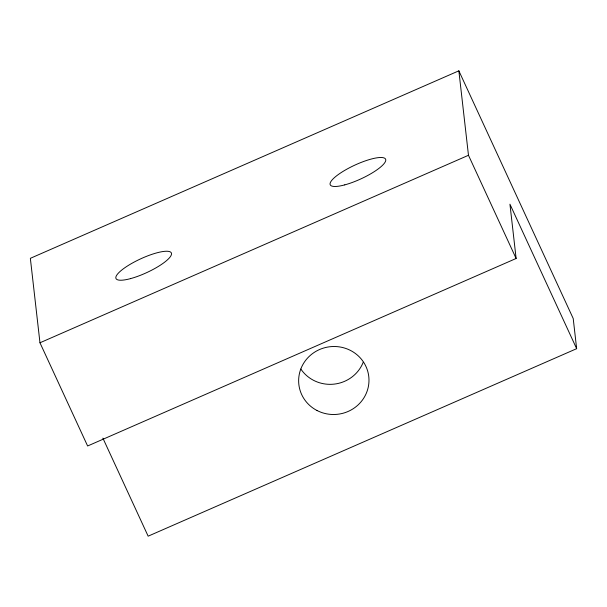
<?xml version="1.0" encoding="UTF-8"?>
<svg xmlns="http://www.w3.org/2000/svg" width="607" height="607" viewBox="0 0 607 607"><rect width="100%" height="100%" fill="white"/><g stroke="black" fill="none" stroke-linecap="round" stroke-linejoin="round"><path stroke-width="0.91" d="M576.65 348.676L573.213 318.516L458.854 70.822L30.35 258.324L39.971 342.78L87.62 445.986L516.125 258.483L509.941 204.195L576.65 348.676L148.146 536.178L102.879 438.133M39.971 342.78L468.475 155.278L458.854 70.822M468.475 155.278L516.125 258.483M363.206 362.288A35.191 33.992 -6.5 0 1 334.04 384.132A35.191 33.992 -6.5 0 1 300.867 369.071M344.761 184.877A30.494 7.519 -24.8 0 0 385.764 159.808A30.494 7.519 -24.8 0 0 343.213 171.295A30.494 7.519 -24.8 0 0 344.761 184.877M130.505 278.628A30.494 7.519 -24.8 0 0 171.515 253.551A30.494 7.519 -24.8 0 0 128.965 265.047A30.494 7.519 -24.8 0 0 130.505 278.628M317.013 410.507A35.191 33.992 -6.5 0 0 368.973 379.36A35.191 33.992 -6.5 0 0 315.443 351.643A35.191 33.992 -6.5 0 0 317.013 410.507"/></g></svg>
